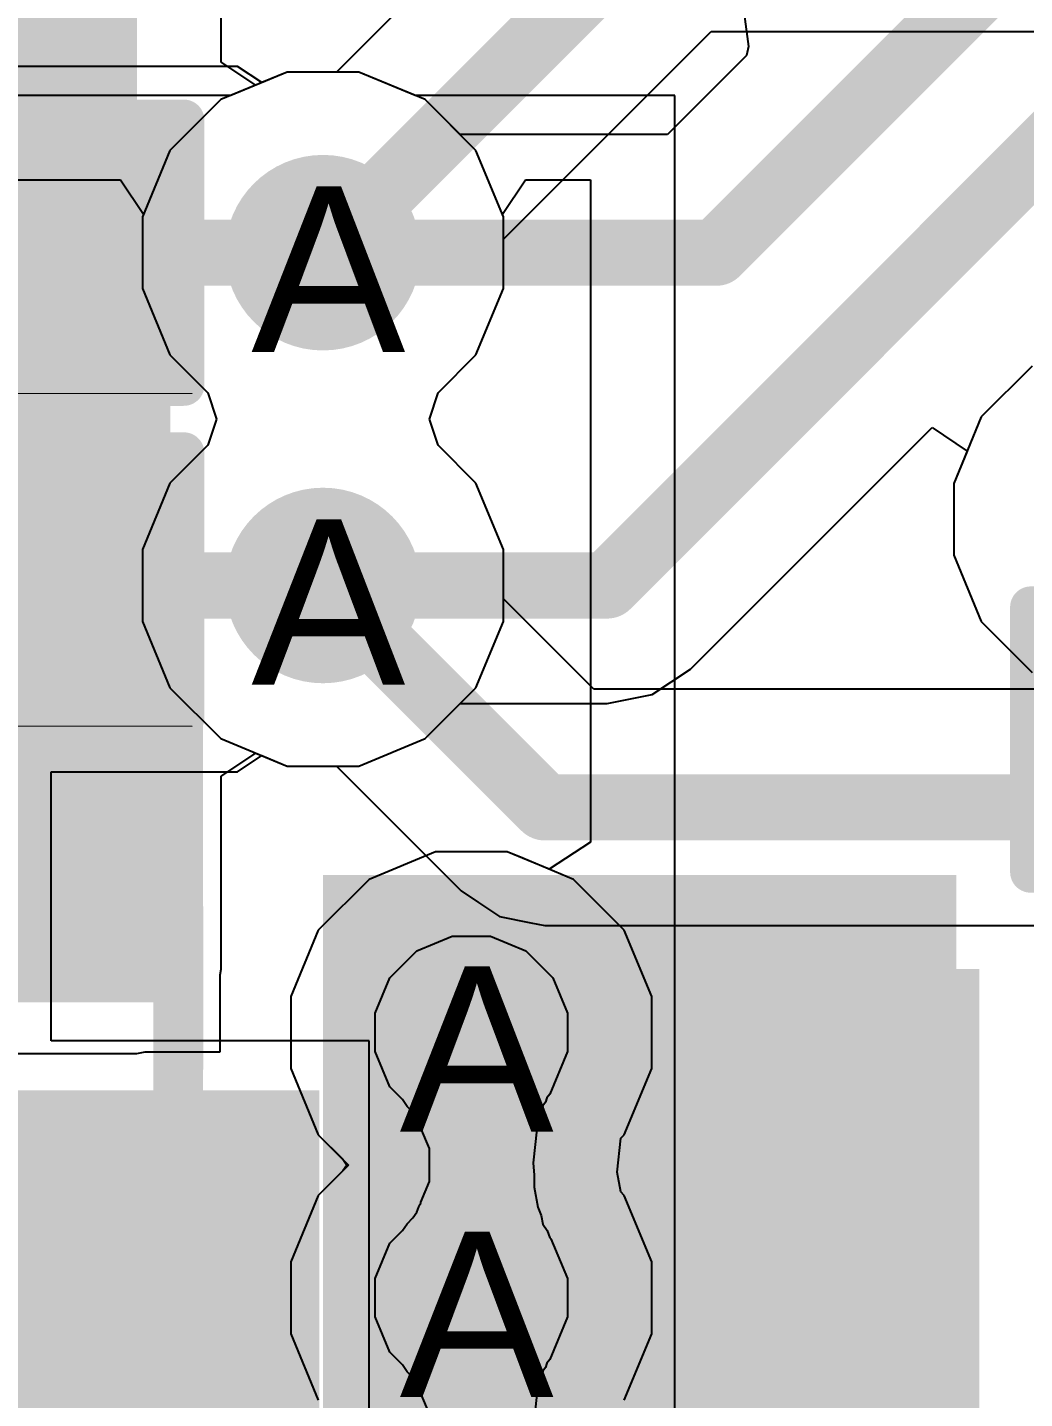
# Model space of a CAD drawing. Header units: inches. Extents: x 0 to 5271, y 0 to 5417.
# Drawn here: x 12.77 to 15.83, y 63.185 to 67.392 of the extents above; entities that cross this region are included whole.
import ezdxf

# ---------------------------------------------------------------- set-up
doc = ezdxf.new("R2010")
doc.units = ezdxf.units.IN
for name, color, linetype in [('Bottom Layer', 5, 'Continuous'), ('Bottom Overlay', 54, 'Continuous'), ('Bottom Paste', 16, 'Continuous'), ('Bottom Solder', 6, 'Continuous'), ('Drill Drawing', 1, 'Continuous'), ('L2_GND1', 16, 'Continuous'), ('L3_SIG1', 76, 'Continuous'), ('L4_PWR', 90, 'Continuous'), ('L5_GND2', 156, 'Continuous'), ('L6_SIG2', 130, 'Continuous'), ('L7_GND3', 216, 'Continuous'), ('Top Layer', 1, 'Continuous'), ('Top Overlay', 2, 'Continuous'), ('Top Paste', 8, 'Continuous'), ('Top Solder', 216, 'Continuous'), ('Via Holes', 16, 'Continuous')]:
    doc.layers.add(name, color=color, linetype=linetype)
doc.styles.add('Arial', font='', dxfattribs={"height": 0.2})
doc.styles.get('Arial').set_extended_font_data('Arial')

# ---------------------------------------------------------------- blocks, each defined once
blk = doc.blocks.new('CP2102N_A02_GQFN24R_141')
at = {"layer": 'Top Layer'}
for points in [[(1.525, 1.4), (2.375, 1.4), (2.375, 1.1), (1.525, 1.1)], [(1.525, 0.9), (2.375, 0.9), (2.375, 0.6), (1.525, 0.6)]]:
    blk.add_hatch(color=1, dxfattribs=at).paths.add_polyline_path(points)
at = {"layer": 'Top Paste'}
for points in [[(1.525, 1.4), (2.375, 1.4), (2.375, 1.1), (1.525, 1.1)], [(1.525, 0.9), (2.375, 0.9), (2.375, 0.6), (1.525, 0.6)]]:
    blk.add_hatch(color=8, dxfattribs=at).paths.add_polyline_path(points)
at = {"layer": 'Top Solder'}
for points in [[(1.4234, 1.5016), (2.4766, 1.5016), (2.4766, 0.9984), (1.4234, 0.9984)], [(1.4234, 1.0016), (2.4766, 1.0016), (2.4766, 0.4984), (1.4234, 0.4984)]]:
    blk.add_hatch(color=216, dxfattribs=at).paths.add_polyline_path(points)
at = {"layer": 'Top Overlay'}
for points in [[(1.651, 2.0574, 0.127, 0.127, 0), (2.0574, 2.0574, 0.127, 0.127, 0)], [(2.0574, 1.5748, 0.127, 0.127, 0), (2.0574, 2.0574, 0.127, 0.127, 0)]]:
    blk.add_lwpolyline(points, format="xyseb", dxfattribs=at)
for points in [[(1.6192, 2.0574, 0.0635, 0.0635, 1), (1.6827, 2.0574, 0.0635, 0.0635, 1)], [(2.0256, 2.0574, 0.0635, 0.0635, 1), (2.0891, 2.0574, 0.0635, 0.0635, 1)], [(2.0256, 2.0574, 0.0635, 0.0635, 1), (2.0891, 2.0574, 0.0635, 0.0635, 1)], [(2.0256, 1.5748, 0.0635, 0.0635, 1), (2.0891, 1.5748, 0.0635, 0.0635, 1)]]:
    blk.add_lwpolyline(points, format="xyseb", close=True, dxfattribs=at)
blk = doc.blocks.new('____0402_B_236')
at = {"layer": 'Bottom Layer'}
for points in [[(-0.2413, 0.3175), (-0.2413, -0.3175), (-0.6985, -0.3175), (-0.6985, 0.3175)], [(0.6985, 0.3175), (0.6985, -0.3175), (0.2413, -0.3175), (0.2413, 0.3175)]]:
    blk.add_hatch(color=5, dxfattribs=at).paths.add_polyline_path(points)
at = {"layer": 'Bottom Paste'}
for points in [[(-0.2413, 0.3175), (-0.2413, -0.3175), (-0.6985, -0.3175), (-0.6985, 0.3175)], [(0.6985, 0.3175), (0.6985, -0.3175), (0.2413, -0.3175), (0.2413, 0.3175)]]:
    blk.add_hatch(color=16, dxfattribs=at).paths.add_polyline_path(points)
at = {"layer": 'Bottom Solder'}
for points in [[(-0.1813, 0.3775), (-0.1813, -0.3775), (-0.7585, -0.3775), (-0.7585, 0.3775)], [(0.7585, 0.3775), (0.7585, -0.3775), (0.1813, -0.3775), (0.1813, 0.3775)]]:
    blk.add_hatch(color=6, dxfattribs=at).paths.add_polyline_path(points)
at = {"layer": 'Bottom Overlay'}
for points in [[(-0.7874, -0.4064, 0.127, 0.127, 0), (-0.7874, 0.4064, 0.127, 0.127, 0)], [(-0.7874, 0.4064, 0.127, 0.127, 0), (-0.2794, 0.4064, 0.127, 0.127, 0)], [(0.2794, 0.4064, 0.127, 0.127, 0), (0.7874, 0.4064, 0.127, 0.127, 0)], [(0.7874, -0.4064, 0.127, 0.127, 0), (0.7874, 0.4064, 0.127, 0.127, 0)], [(-0.7874, -0.4064, 0.127, 0.127, 0), (-0.2794, -0.4064, 0.127, 0.127, 0)], [(0.2794, -0.4064, 0.127, 0.127, 0), (0.7874, -0.4064, 0.127, 0.127, 0)]]:
    blk.add_lwpolyline(points, format="xyseb", dxfattribs=at)
for points in [[(-0.8192, 0.4064, 0.0635, 0.0635, 1), (-0.7557, 0.4064, 0.0635, 0.0635, 1)], [(-0.8192, 0.4064, 0.0635, 0.0635, 1), (-0.7557, 0.4064, 0.0635, 0.0635, 1)], [(-0.3112, 0.4064, 0.0635, 0.0635, 1), (-0.2477, 0.4064, 0.0635, 0.0635, 1)], [(0.2476, 0.4064, 0.0635, 0.0635, 1), (0.3111, 0.4064, 0.0635, 0.0635, 1)], [(0.7556, 0.4064, 0.0635, 0.0635, 1), (0.8191, 0.4064, 0.0635, 0.0635, 1)], [(0.7556, 0.4064, 0.0635, 0.0635, 1), (0.8191, 0.4064, 0.0635, 0.0635, 1)], [(-0.8192, -0.4064, 0.0635, 0.0635, 1), (-0.7557, -0.4064, 0.0635, 0.0635, 1)], [(-0.8192, -0.4064, 0.0635, 0.0635, 1), (-0.7557, -0.4064, 0.0635, 0.0635, 1)], [(-0.3112, -0.4064, 0.0635, 0.0635, 1), (-0.2477, -0.4064, 0.0635, 0.0635, 1)], [(0.2476, -0.4064, 0.0635, 0.0635, 1), (0.3111, -0.4064, 0.0635, 0.0635, 1)], [(0.7556, -0.4064, 0.0635, 0.0635, 1), (0.8191, -0.4064, 0.0635, 0.0635, 1)], [(0.7556, -0.4064, 0.0635, 0.0635, 1), (0.8191, -0.4064, 0.0635, 0.0635, 1)]]:
    blk.add_lwpolyline(points, format="xyseb", close=True, dxfattribs=at)
blk = doc.blocks.new('C___0805_B_237')
at = {"layer": 'Bottom Layer'}
blk.add_hatch(color=5, dxfattribs=at).paths.add_polyline_path([(-1.524, 0.762), (-0.508, 0.762), (-0.508, -0.762), (-1.524, -0.762)])
at = {"layer": 'Bottom Paste'}
blk.add_hatch(color=16, dxfattribs=at).paths.add_polyline_path([(-1.524, 0.762), (-0.508, 0.762), (-0.508, -0.762), (-1.524, -0.762)])
at = {"layer": 'Bottom Solder'}
blk.add_hatch(color=6, dxfattribs=at).paths.add_polyline_path([(-1.594, 0.832), (-0.438, 0.832), (-0.438, -0.832), (-1.594, -0.832)])
at = {"layer": 'Bottom Overlay'}
for points in [[(-1.6256, -0.8636, 0.127, 0.127, 0), (-1.6256, 0.8636, 0.127, 0.127, 0)], [(-1.6256, 0.8636, 0.127, 0.127, 0), (-0.6096, 0.8636, 0.127, 0.127, 0)]]:
    blk.add_lwpolyline(points, format="xyseb", dxfattribs=at)
for points in [[(-1.6573, 0.8636, 0.0635, 0.0635, 1), (-1.5938, 0.8636, 0.0635, 0.0635, 1)], [(-1.6573, 0.8636, 0.0635, 0.0635, 1), (-1.5938, 0.8636, 0.0635, 0.0635, 1)], [(-0.6413, 0.8636, 0.0635, 0.0635, 1), (-0.5778, 0.8636, 0.0635, 0.0635, 1)]]:
    blk.add_lwpolyline(points, format="xyseb", close=True, dxfattribs=at)
blk = doc.blocks.new('C____B_B_239')
at = {"layer": 'Bottom Layer'}
blk.add_hatch(color=5, dxfattribs=at).paths.add_polyline_path([(-0.85, 1.5), (-0.85, -1.5), (-2.55, -1.5), (-2.55, 1.5)])
at = {"layer": 'Bottom Paste'}
blk.add_hatch(color=16, dxfattribs=at).paths.add_polyline_path([(-0.85, 1.5), (-0.85, -1.5), (-2.55, -1.5), (-2.55, 1.5)])
at = {"layer": 'Bottom Solder'}
blk.add_hatch(color=6, dxfattribs=at).paths.add_polyline_path([(-0.7484, 1.6016), (-0.7484, -1.6016), (-2.6516, -1.6016), (-2.6516, 1.6016)])
at = {"layer": 'Bottom Overlay'}
blk.add_lwpolyline([(2.0283, 1.6256, 0.1524, 0.1524, 0), (-1.9341, 1.6256, 0.1524, 0.1524, 0)], format="xyseb", dxfattribs=at)
blk.add_lwpolyline([(-1.9722, 1.6256, 0.0762, 0.0762, 1), (-1.896, 1.6256, 0.0762, 0.0762, 1)], format="xyseb", close=True, dxfattribs=at)
blk = doc.blocks.new('R___0402_390')
at = {"layer": 'Top Layer'}
for points in [[(-0.6985, -0.3175), (-0.6985, 0.3175), (-0.2413, 0.3175), (-0.2413, -0.3175)], [(0.2413, -0.3175), (0.2413, 0.3175), (0.6985, 0.3175), (0.6985, -0.3175)]]:
    blk.add_hatch(color=1, dxfattribs=at).paths.add_polyline_path(points)
at = {"layer": 'Top Paste'}
for points in [[(-0.6985, -0.3175), (-0.6985, 0.3175), (-0.2413, 0.3175), (-0.2413, -0.3175)], [(0.2413, -0.3175), (0.2413, 0.3175), (0.6985, 0.3175), (0.6985, -0.3175)]]:
    blk.add_hatch(color=8, dxfattribs=at).paths.add_polyline_path(points)
at = {"layer": 'Top Solder'}
for points in [[(-0.7535, -0.3725), (-0.7535, 0.3725), (-0.1863, 0.3725), (-0.1863, -0.3725)], [(0.1863, -0.3725), (0.1863, 0.3725), (0.7535, 0.3725), (0.7535, -0.3725)]]:
    blk.add_hatch(color=216, dxfattribs=at).paths.add_polyline_path(points)
at = {"layer": 'Top Overlay'}
for points in [[(-0.7874, 0.4064, 0.127, 0.127, 0), (0.7874, 0.4064, 0.127, 0.127, 0)], [(-0.7874, -0.4064, 0.127, 0.127, 0), (-0.7874, 0.4064, 0.127, 0.127, 0)], [(0.7874, -0.4064, 0.127, 0.127, 0), (0.7874, 0.4064, 0.127, 0.127, 0)], [(-0.7874, -0.4064, 0.127, 0.127, 0), (0.7874, -0.4064, 0.127, 0.127, 0)], [(-0.8128, -0.4318, 0.00323, 0.00323, 0), (0.8128, -0.4318, 0.00323, 0.00323, 0)]]:
    blk.add_lwpolyline(points, format="xyseb", dxfattribs=at)
for points in [[(-0.8191, 0.4064, 0.0635, 0.0635, 1), (-0.7556, 0.4064, 0.0635, 0.0635, 1)], [(-0.8191, 0.4064, 0.0635, 0.0635, 1), (-0.7556, 0.4064, 0.0635, 0.0635, 1)], [(0.7557, 0.4064, 0.0635, 0.0635, 1), (0.8192, 0.4064, 0.0635, 0.0635, 1)], [(0.7557, 0.4064, 0.0635, 0.0635, 1), (0.8192, 0.4064, 0.0635, 0.0635, 1)], [(-0.8191, -0.4064, 0.0635, 0.0635, 1), (-0.7556, -0.4064, 0.0635, 0.0635, 1)], [(-0.8191, -0.4064, 0.0635, 0.0635, 1), (-0.7556, -0.4064, 0.0635, 0.0635, 1)], [(0.7557, -0.4064, 0.0635, 0.0635, 1), (0.8192, -0.4064, 0.0635, 0.0635, 1)], [(0.7557, -0.4064, 0.0635, 0.0635, 1), (0.8192, -0.4064, 0.0635, 0.0635, 1)], [(-0.8136, -0.4318, 0.00161, 0.00161, 1), (-0.812, -0.4318, 0.00161, 0.00161, 1)], [(0.812, -0.4318, 0.00161, 0.00161, 1), (0.8136, -0.4318, 0.00161, 0.00161, 1)]]:
    blk.add_lwpolyline(points, format="xyseb", close=True, dxfattribs=at)
blk = doc.blocks.new('R___0402_391')
at = {"layer": 'Top Layer'}
for points in [[(-0.6985, -0.3174), (-0.6985, 0.3176), (-0.2413, 0.3176), (-0.2413, -0.3174)], [(0.2413, -0.3174), (0.2413, 0.3176), (0.6985, 0.3176), (0.6985, -0.3174)]]:
    blk.add_hatch(color=1, dxfattribs=at).paths.add_polyline_path(points)
at = {"layer": 'Top Paste'}
for points in [[(-0.6985, -0.3174), (-0.6985, 0.3176), (-0.2413, 0.3176), (-0.2413, -0.3174)], [(0.2413, -0.3174), (0.2413, 0.3176), (0.6985, 0.3176), (0.6985, -0.3174)]]:
    blk.add_hatch(color=8, dxfattribs=at).paths.add_polyline_path(points)
at = {"layer": 'Top Solder'}
for points in [[(-0.7535, -0.3725), (-0.7535, 0.3726), (-0.1863, 0.3726), (-0.1863, -0.3725)], [(0.1863, -0.3725), (0.1863, 0.3726), (0.7535, 0.3726), (0.7535, -0.3725)]]:
    blk.add_hatch(color=216, dxfattribs=at).paths.add_polyline_path(points)
at = {"layer": 'Top Overlay'}
for points in [[(-0.7874, 0.4065, 0.127, 0.127, 0), (0.7874, 0.4065, 0.127, 0.127, 0)], [(-0.7874, -0.4063, 0.127, 0.127, 0), (-0.7874, 0.4065, 0.127, 0.127, 0)], [(0.7874, -0.4063, 0.127, 0.127, 0), (0.7874, 0.4065, 0.127, 0.127, 0)], [(-0.7874, -0.4063, 0.127, 0.127, 0), (0.7874, -0.4063, 0.127, 0.127, 0)], [(-0.8128, -0.4317, 0.00323, 0.00323, 0), (0.8128, -0.4317, 0.00323, 0.00323, 0)]]:
    blk.add_lwpolyline(points, format="xyseb", dxfattribs=at)
for points in [[(-0.8191, 0.4065, 0.0635, 0.0635, 1), (-0.7556, 0.4065, 0.0635, 0.0635, 1)], [(-0.8191, 0.4065, 0.0635, 0.0635, 1), (-0.7556, 0.4065, 0.0635, 0.0635, 1)], [(0.7557, 0.4065, 0.0635, 0.0635, 1), (0.8192, 0.4065, 0.0635, 0.0635, 1)], [(0.7557, 0.4065, 0.0635, 0.0635, 1), (0.8192, 0.4065, 0.0635, 0.0635, 1)], [(-0.8191, -0.4063, 0.0635, 0.0635, 1), (-0.7556, -0.4063, 0.0635, 0.0635, 1)], [(-0.8191, -0.4063, 0.0635, 0.0635, 1), (-0.7556, -0.4063, 0.0635, 0.0635, 1)], [(0.7557, -0.4063, 0.0635, 0.0635, 1), (0.8192, -0.4063, 0.0635, 0.0635, 1)], [(0.7557, -0.4063, 0.0635, 0.0635, 1), (0.8192, -0.4063, 0.0635, 0.0635, 1)], [(-0.8136, -0.4317, 0.00161, 0.00161, 1), (-0.812, -0.4317, 0.00161, 0.00161, 1)], [(0.812, -0.4317, 0.00161, 0.00161, 1), (0.8136, -0.4317, 0.00161, 0.00161, 1)]]:
    blk.add_lwpolyline(points, format="xyseb", close=True, dxfattribs=at)

msp = doc.modelspace()

# ---------------------------------------------------------------- hatches: boundary and pattern name
at = {"layer": 'Bottom Layer'}
for points in [[(10.1078, 67.8528), (10.1078, 64.5024), (13.1064, 64.5024), (13.1064, 67.8528)], [(13.6779, 60.706), (15.621, 60.706), (15.621, 64.7906), (13.6779, 64.7906)], [(8.5987, 61.1024), (13.1078, 61.1024), (13.1078, 63.6476), (8.5987, 63.6476)]]:
    msp.add_hatch(color=5, dxfattribs=at).paths.add_polyline_path(points)
h = msp.add_hatch(color=5, dxfattribs=at)
edge = h.paths.add_edge_path()
edge.add_arc((13.6773, 66.7004), 0.3, 0, 360)
h = msp.add_hatch(color=5, dxfattribs=at)
edge = h.paths.add_edge_path()
edge.add_arc((13.6773, 65.6793), 0.3, 0, 360)
h = msp.add_hatch(color=5, dxfattribs=at)
edge = h.paths.add_edge_path()
edge.add_arc((14.1325, 64.308), 0.3, 0, 360)
h = msp.add_hatch(color=5, dxfattribs=at)
edge = h.paths.add_edge_path()
edge.add_arc((14.1325, 63.4939), 0.3, 0, 360)
at = {"layer": 'L2_GND1'}
h = msp.add_hatch(color=16, dxfattribs=at)
edge = h.paths.add_edge_path()
edge.add_arc((13.6773, 66.7004), 0.3, 0, 360)
h = msp.add_hatch(color=16, dxfattribs=at)
edge = h.paths.add_edge_path()
edge.add_arc((13.6773, 65.6793), 0.3, 0, 360)
h = msp.add_hatch(color=16, dxfattribs=at)
edge = h.paths.add_edge_path()
edge.add_arc((14.1325, 64.308), 0.3, 0, 360)
h = msp.add_hatch(color=16, dxfattribs=at)
edge = h.paths.add_edge_path()
edge.add_arc((14.1325, 63.4939), 0.3, 0, 360)
at = {"layer": 'L3_SIG1'}
h = msp.add_hatch(color=76, dxfattribs=at)
edge = h.paths.add_edge_path()
edge.add_arc((13.6773, 66.7004), 0.3, 0, 360)
h = msp.add_hatch(color=76, dxfattribs=at)
edge = h.paths.add_edge_path()
edge.add_arc((13.6773, 65.6793), 0.3, 0, 360)
h = msp.add_hatch(color=76, dxfattribs=at)
edge = h.paths.add_edge_path()
edge.add_arc((14.1325, 64.308), 0.3, 0, 360)
h = msp.add_hatch(color=76, dxfattribs=at)
edge = h.paths.add_edge_path()
edge.add_arc((14.1325, 63.4939), 0.3, 0, 360)
at = {"layer": 'L4_PWR'}
h = msp.add_hatch(color=90, dxfattribs=at)
edge = h.paths.add_edge_path()
edge.add_arc((13.6773, 66.7004), 0.3, 0, 360)
h = msp.add_hatch(color=90, dxfattribs=at)
edge = h.paths.add_edge_path()
edge.add_arc((13.6773, 65.6793), 0.3, 0, 360)
h = msp.add_hatch(color=90, dxfattribs=at)
edge = h.paths.add_edge_path()
edge.add_arc((14.1325, 64.308), 0.3, 0, 360)
h = msp.add_hatch(color=90, dxfattribs=at)
edge = h.paths.add_edge_path()
edge.add_arc((14.1325, 63.4939), 0.3, 0, 360)
at = {"layer": 'L5_GND2'}
h = msp.add_hatch(color=156, dxfattribs=at)
edge = h.paths.add_edge_path()
edge.add_arc((13.6773, 66.7004), 0.3, 0, 360)
h = msp.add_hatch(color=156, dxfattribs=at)
edge = h.paths.add_edge_path()
edge.add_arc((13.6773, 65.6793), 0.3, 0, 360)
h = msp.add_hatch(color=156, dxfattribs=at)
edge = h.paths.add_edge_path()
edge.add_arc((14.1325, 64.308), 0.3, 0, 360)
h = msp.add_hatch(color=156, dxfattribs=at)
edge = h.paths.add_edge_path()
edge.add_arc((14.1325, 63.4939), 0.3, 0, 360)
at = {"layer": 'L6_SIG2'}
h = msp.add_hatch(color=130, dxfattribs=at)
edge = h.paths.add_edge_path()
edge.add_arc((13.6773, 66.7004), 0.3, 0, 360)
h = msp.add_hatch(color=130, dxfattribs=at)
edge = h.paths.add_edge_path()
edge.add_arc((13.6773, 65.6793), 0.3, 0, 360)
h = msp.add_hatch(color=130, dxfattribs=at)
edge = h.paths.add_edge_path()
edge.add_arc((14.1325, 64.308), 0.3, 0, 360)
h = msp.add_hatch(color=130, dxfattribs=at)
edge = h.paths.add_edge_path()
edge.add_arc((14.1325, 63.4939), 0.3, 0, 360)
at = {"layer": 'L7_GND3'}
h = msp.add_hatch(color=216, dxfattribs=at)
edge = h.paths.add_edge_path()
edge.add_arc((13.6773, 66.7004), 0.3, 0, 360)
h = msp.add_hatch(color=216, dxfattribs=at)
edge = h.paths.add_edge_path()
edge.add_arc((13.6773, 65.6793), 0.3, 0, 360)
h = msp.add_hatch(color=216, dxfattribs=at)
edge = h.paths.add_edge_path()
edge.add_arc((14.1325, 64.308), 0.3, 0, 360)
h = msp.add_hatch(color=216, dxfattribs=at)
edge = h.paths.add_edge_path()
edge.add_arc((14.1325, 63.4939), 0.3, 0, 360)
at = {"layer": 'Top Layer'}
h = msp.add_hatch(color=1, dxfattribs=at)
edge = h.paths.add_edge_path()
edge.add_arc((13.6773, 66.7004), 0.3, 0, 360)
h = msp.add_hatch(color=1, dxfattribs=at)
edge = h.paths.add_edge_path()
edge.add_arc((13.6773, 65.6793), 0.3, 0, 360)
h = msp.add_hatch(color=1, dxfattribs=at)
edge = h.paths.add_edge_path()
edge.add_arc((14.1325, 64.308), 0.3, 0, 360)
h = msp.add_hatch(color=1, dxfattribs=at)
edge = h.paths.add_edge_path()
edge.add_arc((14.1325, 63.4939), 0.3, 0, 360)
at = {"layer": 'Via Holes'}
h = msp.add_hatch(color=7, dxfattribs=at)
edge = h.paths.add_edge_path()
edge.add_arc((13.6773, 66.7004), 0.15, 0, 360)
h = msp.add_hatch(color=7, dxfattribs=at)
edge = h.paths.add_edge_path()
edge.add_arc((13.6773, 65.6793), 0.15, 0, 360)
h = msp.add_hatch(color=7, dxfattribs=at)
edge = h.paths.add_edge_path()
edge.add_arc((14.1325, 64.308), 0.15, 0, 360)
h = msp.add_hatch(color=7, dxfattribs=at)
edge = h.paths.add_edge_path()
edge.add_arc((14.1325, 63.4939), 0.15, 0, 360)

# ---------------------------------------------------------------- linework, layer by layer
at = {"layer": 'Bottom Layer'}
for p, q in [((13.3654, 67.2851), (13.3654, 67.8528)), ((13.471, 67.2146), (13.3654, 67.2851)), ((13.5671, 67.2544), (13.471, 67.2146)), ((13.7875, 67.2544), (13.5671, 67.2544)), ((13.9911, 67.1701), (13.7875, 67.2544)), ((14.1469, 67.0142), (13.9911, 67.1701)), ((14.2313, 66.8106), (14.1469, 67.0142)), ((14.2313, 66.5902), (14.2313, 66.8106)), ((14.1469, 66.3866), (14.2313, 66.5902)), ((14.0305, 66.2701), (14.1469, 66.3866)), ((14.0044, 66.1899), (14.0305, 66.2701)), ((14.0305, 66.1096), (14.0044, 66.1899)), ((14.1469, 65.9931), (14.0305, 66.1096)), ((14.2313, 65.7895), (14.1469, 65.9931)), ((14.2313, 65.5691), (14.2313, 65.7895)), ((14.1469, 65.3655), (14.2313, 65.5691)), ((13.9911, 65.2097), (14.1469, 65.3655)), ((13.7875, 65.1253), (13.9911, 65.2097)), ((13.3654, 65.0946), (13.471, 65.1651)), ((13.471, 65.1651), (13.5671, 65.1253)), ((13.5671, 65.1253), (13.7875, 65.1253)), ((13.3654, 64.5024), (13.3654, 65.0946)), ((13.3618, 64.4844), (13.3654, 64.5024)), ((13.3618, 64.2484), (13.3618, 64.4844)), ((10.1078, 64.2434), (13.1064, 64.2434)), ((13.1064, 64.2434), (13.1313, 64.2484)), ((13.1313, 64.2484), (13.3618, 64.2484))]:
    msp.add_line(p, q, dxfattribs=at)
at = {"layer": 'L2_GND1'}
for p, q in [((13.5671, 67.2544), (13.3635, 67.1701)), ((13.7875, 67.2544), (13.5671, 67.2544)), ((13.9911, 67.1701), (13.7875, 67.2544)), ((13.3635, 67.1701), (13.2076, 67.0142)), ((14.1469, 67.0142), (13.9911, 67.1701)), ((13.2076, 67.0142), (13.1233, 66.8106)), ((14.2313, 66.8106), (14.1469, 67.0142)), ((13.1233, 66.8106), (13.1233, 66.5902)), ((14.2313, 66.5902), (14.2313, 66.8106)), ((13.1233, 66.5902), (13.2076, 66.3866)), ((14.1469, 66.3866), (14.2313, 66.5902)), ((13.2076, 66.3866), (13.3241, 66.2701)), ((14.0305, 66.2701), (14.1469, 66.3866)), ((13.3241, 66.2701), (13.3502, 66.1899)), ((14.0044, 66.1899), (14.0305, 66.2701)), ((13.3502, 66.1899), (13.3241, 66.1096)), ((14.0305, 66.1096), (14.0044, 66.1899)), ((13.3241, 66.1096), (13.2076, 65.9931)), ((14.1469, 65.9931), (14.0305, 66.1096)), ((13.2076, 65.9931), (13.1233, 65.7895)), ((14.2313, 65.7895), (14.1469, 65.9931)), ((13.1233, 65.7895), (13.1233, 65.5691)), ((14.2313, 65.5691), (14.2313, 65.7895)), ((13.1233, 65.5691), (13.2076, 65.3655)), ((14.1469, 65.3655), (14.2313, 65.5691)), ((13.2076, 65.3655), (13.3635, 65.2097)), ((13.9911, 65.2097), (14.1469, 65.3655)), ((13.3635, 65.2097), (13.5671, 65.1253)), ((13.7875, 65.1253), (13.9911, 65.2097)), ((13.5671, 65.1253), (13.7875, 65.1253))]:
    msp.add_line(p, q, dxfattribs=at)
at = {"layer": 'L3_SIG1'}
for p, q in [((14.9694, 67.4321), (14.9834, 67.3329)), ((14.9834, 67.3329), (14.9768, 67.3056)), ((14.9768, 67.3056), (14.7342, 67.063)), ((13.5671, 67.2544), (13.3635, 67.1701)), ((13.7875, 67.2544), (13.5671, 67.2544)), ((13.9911, 67.1701), (13.7875, 67.2544)), ((13.3635, 67.1701), (13.2076, 67.0142)), ((14.0982, 67.063), (13.9911, 67.1701)), ((14.7342, 67.063), (14.0982, 67.063)), ((13.2076, 67.0142), (13.1233, 66.8106)), ((13.1233, 66.8106), (13.1233, 66.5902)), ((13.1233, 66.5902), (13.2076, 66.3866)), ((13.2076, 66.3866), (13.3241, 66.2701)), ((13.3241, 66.2701), (13.3502, 66.1899)), ((13.3502, 66.1899), (13.3241, 66.1096)), ((14.8055, 65.423), (15.5464, 66.1638)), ((15.5464, 66.1638), (15.654, 66.0919)), ((13.3241, 66.1096), (13.2076, 65.9931)), ((15.654, 66.0919), (15.6129, 65.9927)), ((13.2076, 65.9931), (13.1233, 65.7895)), ((15.6129, 65.9927), (15.6129, 65.7723)), ((13.1233, 65.7895), (13.1233, 65.5691)), ((15.6129, 65.7723), (15.6973, 65.5687)), ((13.1233, 65.5691), (13.2076, 65.3655)), ((15.6973, 65.5687), (15.8531, 65.4128)), ((14.6879, 65.3444), (14.8055, 65.423)), ((13.2076, 65.3655), (13.3635, 65.2097)), ((14.5491, 65.3168), (14.6879, 65.3444)), ((13.9911, 65.2097), (14.0982, 65.3168)), ((14.0982, 65.3168), (14.5491, 65.3168)), ((14.5491, 65.3168), (14.5491, 65.3168)), ((13.3635, 65.2097), (13.5671, 65.1253)), ((13.7875, 65.1253), (13.9911, 65.2097)), ((13.5671, 65.1253), (13.7875, 65.1253)), ((14.0223, 64.862), (13.8186, 64.7776)), ((14.2427, 64.862), (14.0223, 64.862)), ((14.2902, 64.8423), (14.2427, 64.862)), ((14.4463, 64.7776), (14.2902, 64.8423)), ((13.8186, 64.7776), (13.6628, 64.6218)), ((14.6021, 64.6218), (14.4463, 64.7776)), ((13.6628, 64.6218), (13.5785, 64.4182)), ((14.6865, 64.4182), (14.6021, 64.6218)), ((13.9653, 64.5581), (14.0738, 64.603)), ((14.0738, 64.603), (14.1911, 64.603)), ((14.1911, 64.603), (14.2996, 64.5581)), ((13.8823, 64.4751), (13.9653, 64.5581)), ((14.2996, 64.5581), (14.3826, 64.4751)), ((13.8374, 64.3667), (13.8823, 64.4751)), ((14.3826, 64.4751), (14.4275, 64.3667)), ((13.5785, 64.4182), (13.5785, 64.1978)), ((14.6865, 64.1978), (14.6865, 64.4182)), ((13.8374, 64.2493), (13.8374, 64.3667)), ((14.4275, 64.3667), (14.4275, 64.2493)), ((13.8823, 64.1409), (13.8374, 64.2493)), ((14.4275, 64.2493), (14.3734, 64.1188)), ((13.5785, 64.1978), (13.6628, 63.9942)), ((14.6021, 63.9942), (14.6865, 64.1978)), ((13.9211, 64.1021), (13.8823, 64.1409)), ((14.3734, 64.1188), (14.364, 64.1075)), ((13.9353, 64.0809), (13.9211, 64.1021)), ((13.9533, 64.0628), (13.9353, 64.0809)), ((14.3519, 64.0824), (14.3447, 64.0462)), ((14.3598, 64.0941), (14.3519, 64.0824)), ((14.364, 64.1075), (14.3598, 64.0941)), ((13.9654, 64.0448), (13.9533, 64.0628)), ((13.9751, 64.0212), (13.9654, 64.0448)), ((13.9654, 64.0448), (13.9654, 64.0448)), ((13.9654, 64.0448), (13.9654, 64.0448)), ((14.3447, 64.0462), (14.3337, 64.0111)), ((13.6628, 63.9942), (13.738, 63.919)), ((13.9773, 64.0181), (13.9751, 64.0212)), ((13.978, 64.0143), (13.9773, 64.0181)), ((14.0041, 63.9514), (13.978, 64.0143)), ((14.3337, 64.0111), (14.3225, 63.9075)), ((14.5912, 63.9833), (14.6021, 63.9942)), ((14.0041, 63.8504), (14.0041, 63.9514)), ((14.58, 63.8797), (14.5912, 63.9833)), ((13.738, 63.919), (13.7501, 63.9009)), ((14.3225, 63.9075), (14.3258, 63.8703)), ((13.738, 63.8829), (13.6628, 63.8077)), ((13.7501, 63.9009), (13.738, 63.8829)), ((14.3258, 63.8703), (14.3253, 63.833)), ((14.5912, 63.8186), (14.58, 63.8797)), ((13.978, 63.7875), (14.0041, 63.8504)), ((14.3253, 63.833), (14.3365, 63.7719)), ((13.6628, 63.8077), (13.5785, 63.6041)), ((13.972, 63.773), (13.9751, 63.7806)), ((13.9751, 63.7806), (13.9773, 63.7838)), ((13.9773, 63.7838), (13.978, 63.7875)), ((14.6021, 63.8077), (14.5912, 63.8186)), ((14.6865, 63.6041), (14.6021, 63.8077)), ((13.9353, 63.721), (13.9533, 63.739)), ((13.9533, 63.739), (13.9654, 63.757)), ((13.9654, 63.757), (13.972, 63.773)), ((13.9654, 63.757), (13.9654, 63.757)), ((13.9654, 63.757), (13.9654, 63.757)), ((14.3365, 63.7719), (14.3466, 63.7464)), ((14.3466, 63.7464), (14.3519, 63.7195)), ((13.8823, 63.661), (13.9211, 63.6998)), ((13.9211, 63.6998), (13.9353, 63.721)), ((14.3519, 63.7195), (14.365, 63.6999)), ((14.365, 63.6999), (14.3737, 63.678)), ((13.8374, 63.5525), (13.8823, 63.661)), ((14.3737, 63.678), (14.3769, 63.6747)), ((14.3769, 63.6747), (14.4275, 63.5525)), ((13.5785, 63.6041), (13.5785, 63.3837)), ((14.6865, 63.3837), (14.6865, 63.6041)), ((13.8374, 63.4352), (13.8374, 63.5525)), ((14.4275, 63.5525), (14.4275, 63.4352)), ((13.8823, 63.3267), (13.8374, 63.4352)), ((14.4275, 63.4352), (14.3734, 63.3046)), ((13.5785, 63.3837), (13.6628, 63.18)), ((14.6021, 63.18), (14.6865, 63.3837)), ((13.9211, 63.288), (13.8823, 63.3267)), ((13.9353, 63.2668), (13.9211, 63.288)), ((14.3598, 63.28), (14.352, 63.2683)), ((14.364, 63.2934), (14.3598, 63.28)), ((14.3734, 63.3046), (14.364, 63.2934)), ((13.9533, 63.2487), (13.9353, 63.2668)), ((13.9654, 63.2307), (13.9533, 63.2487)), ((13.9751, 63.2071), (13.9654, 63.2307)), ((13.9654, 63.2307), (13.9654, 63.2307)), ((13.9654, 63.2307), (13.9654, 63.2307)), ((14.3448, 63.2321), (14.3337, 63.197)), ((14.352, 63.2683), (14.3448, 63.2321)), ((13.9772, 63.204), (13.9751, 63.2071)), ((13.978, 63.2002), (13.9772, 63.204)), ((14.004, 63.1373), (13.978, 63.2002)), ((14.3337, 63.197), (14.3225, 63.0933))]:
    msp.add_line(p, q, dxfattribs=at)
for points in [[(14.8844, 66.7004, 0.2032, 0.2032, 0), (17.5514, 69.3674, 0.2032, 0.2032, 0)], [(14.5491, 65.6793, 0.2032, 0.2032, 0), (17.653, 68.7832, 0.2032, 0.2032, 0)], [(13.6773, 66.7004, 0.2032, 0.2032, 0), (14.8844, 66.7004, 0.2032, 0.2032, 0)], [(13.6773, 65.6793, 0.2032, 0.2032, 0), (14.5491, 65.6793, 0.2032, 0.2032, 0)]]:
    msp.add_lwpolyline(points, format="xyseb", dxfattribs=at)
for points in [[(13.6265, 66.7004, 0.1016, 0.1016, 1), (13.7281, 66.7004, 0.1016, 0.1016, 1)], [(14.8336, 66.7004, 0.1016, 0.1016, 1), (14.9352, 66.7004, 0.1016, 0.1016, 1)], [(14.8336, 66.7004, 0.1016, 0.1016, 1), (14.9352, 66.7004, 0.1016, 0.1016, 1)], [(13.6265, 65.6793, 0.1016, 0.1016, 1), (13.7281, 65.6793, 0.1016, 0.1016, 1)], [(14.4983, 65.6793, 0.1016, 0.1016, 1), (14.5999, 65.6793, 0.1016, 0.1016, 1)], [(14.4983, 65.6793, 0.1016, 0.1016, 1), (14.5999, 65.6793, 0.1016, 0.1016, 1)]]:
    msp.add_lwpolyline(points, format="xyseb", close=True, dxfattribs=at)
at = {"layer": 'L4_PWR'}
for p, q in [((13.5671, 67.2544), (13.3947, 67.183)), ((13.7875, 67.2544), (13.5671, 67.2544)), ((13.9599, 67.183), (13.7875, 67.2544)), ((13.3947, 67.183), (9.2739, 67.183)), ((14.7574, 67.183), (13.9599, 67.183)), ((14.7574, 66.924), (14.7574, 67.183)), ((9.2484, 66.924), (13.056, 66.924)), ((13.056, 66.924), (13.1265, 66.8184)), ((14.228, 66.8184), (14.2986, 66.924)), ((14.2986, 66.924), (14.4984, 66.924)), ((14.4984, 66.924), (14.4984, 64.8914)), ((14.7574, 64.8914), (14.7574, 66.924)), ((13.1265, 66.8184), (13.1233, 66.8106)), ((13.1233, 66.8106), (13.1233, 66.5902)), ((14.2313, 66.8106), (14.228, 66.8184)), ((14.2313, 66.5902), (14.2313, 66.8106)), ((13.1233, 66.5902), (13.2076, 66.3866)), ((14.1469, 66.3866), (14.2313, 66.5902)), ((13.2076, 66.3866), (13.3241, 66.2701)), ((14.0305, 66.2701), (14.1469, 66.3866)), ((15.8531, 66.3521), (15.6973, 66.1963)), ((13.3241, 66.2701), (13.3502, 66.1899)), ((14.0044, 66.1899), (14.0305, 66.2701)), ((13.3502, 66.1899), (13.3241, 66.1096)), ((14.0305, 66.1096), (14.0044, 66.1899)), ((15.6973, 66.1963), (15.6129, 65.9927)), ((13.3241, 66.1096), (13.2076, 65.9931)), ((14.1469, 65.9931), (14.0305, 66.1096)), ((13.2076, 65.9931), (13.1233, 65.7895)), ((14.2313, 65.7895), (14.1469, 65.9931)), ((15.6129, 65.9927), (15.6129, 65.7723)), ((13.1233, 65.7895), (13.1233, 65.5691)), ((14.2313, 65.5691), (14.2313, 65.7895)), ((15.6129, 65.7723), (15.6973, 65.5687)), ((13.1233, 65.5691), (13.2076, 65.3655)), ((14.1469, 65.3655), (14.2313, 65.5691)), ((15.6973, 65.5687), (15.8531, 65.4128)), ((13.2076, 65.3655), (13.3635, 65.2097)), ((13.9911, 65.2097), (14.1469, 65.3655)), ((13.3635, 65.2097), (13.5671, 65.1253)), ((13.7875, 65.1253), (13.9911, 65.2097)), ((13.5671, 65.1253), (13.7875, 65.1253)), ((14.4984, 64.8914), (14.3714, 64.8086)), ((14.7574, 50.6649), (14.7574, 64.8914)), ((14.0223, 64.862), (13.8186, 64.7776)), ((14.2427, 64.862), (14.0223, 64.862)), ((14.3714, 64.8086), (14.2427, 64.862)), ((13.8186, 64.7776), (13.6628, 64.6218)), ((13.6628, 64.6218), (13.5785, 64.4182)), ((13.5785, 64.4182), (13.5785, 64.1978)), ((13.5785, 64.1978), (13.6628, 63.9942)), ((13.6628, 63.9942), (13.756, 63.9009)), ((13.756, 63.9009), (13.6628, 63.8077)), ((13.6628, 63.8077), (13.5785, 63.6041)), ((13.5785, 63.6041), (13.5785, 63.3837)), ((13.5785, 63.3837), (13.6628, 63.18))]:
    msp.add_line(p, q, dxfattribs=at)
at = {"layer": 'L5_GND2'}
for p, q in [((13.5671, 67.2544), (13.3635, 67.1701)), ((13.7875, 67.2544), (13.5671, 67.2544)), ((13.9911, 67.1701), (13.7875, 67.2544)), ((13.3635, 67.1701), (13.2076, 67.0142)), ((14.1469, 67.0142), (13.9911, 67.1701)), ((13.2076, 67.0142), (13.1233, 66.8106)), ((14.2313, 66.8106), (14.1469, 67.0142)), ((13.1233, 66.8106), (13.1233, 66.5902)), ((14.2313, 66.5902), (14.2313, 66.8106)), ((13.1233, 66.5902), (13.2076, 66.3866)), ((14.1469, 66.3866), (14.2313, 66.5902)), ((13.2076, 66.3866), (13.3241, 66.2701)), ((14.0305, 66.2701), (14.1469, 66.3866)), ((13.3241, 66.2701), (13.3502, 66.1899)), ((14.0044, 66.1899), (14.0305, 66.2701)), ((13.3502, 66.1899), (13.3241, 66.1096)), ((14.0305, 66.1096), (14.0044, 66.1899)), ((13.3241, 66.1096), (13.2076, 65.9931)), ((14.1469, 65.9931), (14.0305, 66.1096)), ((13.2076, 65.9931), (13.1233, 65.7895)), ((14.2313, 65.7895), (14.1469, 65.9931)), ((13.1233, 65.7895), (13.1233, 65.5691)), ((14.2313, 65.5691), (14.2313, 65.7895)), ((13.1233, 65.5691), (13.2076, 65.3655)), ((14.1469, 65.3655), (14.2313, 65.5691)), ((13.2076, 65.3655), (13.3635, 65.2097)), ((13.9911, 65.2097), (14.1469, 65.3655)), ((13.3635, 65.2097), (13.5671, 65.1253)), ((13.7875, 65.1253), (13.9911, 65.2097)), ((13.5671, 65.1253), (13.7875, 65.1253))]:
    msp.add_line(p, q, dxfattribs=at)
at = {"layer": 'L6_SIG2'}
for p, q in [((14.4623, 67.9982), (13.7185, 67.2544)), ((14.2313, 66.7417), (14.8689, 67.3792)), ((14.8689, 67.3792), (16.6494, 67.3792)), ((13.5671, 67.2544), (13.3635, 67.1701)), ((13.7185, 67.2544), (13.5671, 67.2544)), ((13.3635, 67.1701), (13.2076, 67.0142)), ((13.2076, 67.0142), (13.1233, 66.8106)), ((13.1233, 66.8106), (13.1233, 66.5902)), ((14.2313, 66.5902), (14.2313, 66.7417)), ((13.1233, 66.5902), (13.2076, 66.3866)), ((14.1469, 66.3866), (14.2313, 66.5902)), ((13.2076, 66.3866), (13.3241, 66.2701)), ((14.0305, 66.2701), (14.1469, 66.3866)), ((13.3241, 66.2701), (13.3502, 66.1899)), ((14.0044, 66.1899), (14.0305, 66.2701)), ((13.3502, 66.1899), (13.3241, 66.1096)), ((14.0305, 66.1096), (14.0044, 66.1899)), ((13.3241, 66.1096), (13.2076, 65.9931)), ((14.1469, 65.9931), (14.0305, 66.1096)), ((13.2076, 65.9931), (13.1233, 65.7895)), ((14.2313, 65.7895), (14.1469, 65.9931)), ((13.1233, 65.7895), (13.1233, 65.5691)), ((14.2313, 65.6381), (14.2313, 65.7895)), ((14.5083, 65.3612), (14.2313, 65.6381)), ((13.1233, 65.5691), (13.2076, 65.3655)), ((13.2076, 65.3655), (13.3635, 65.2097)), ((16.665, 65.3612), (14.5083, 65.3612)), ((13.3635, 65.2097), (13.5671, 65.1253)), ((13.5671, 65.1253), (13.7186, 65.1253)), ((13.7186, 65.1253), (14.1017, 64.7422)), ((14.1017, 64.7422), (14.1017, 64.7422)), ((14.1017, 64.7422), (14.1017, 64.7422)), ((14.1017, 64.7422), (14.1548, 64.7068)), ((14.1548, 64.7068), (14.2194, 64.6636)), ((14.2194, 64.6636), (14.2194, 64.6636)), ((14.2194, 64.6636), (14.2194, 64.6636)), ((14.2194, 64.6636), (14.3152, 64.6446)), ((14.3152, 64.6446), (14.3581, 64.636)), ((14.3581, 64.636), (14.3581, 64.636)), ((14.3581, 64.636), (14.3581, 64.636)), ((14.3581, 64.636), (26.8236, 64.636))]:
    msp.add_line(p, q, dxfattribs=at)
for points in [[(13.6773, 66.7004, 0.2032, 0.2032, 0), (14.7187, 67.7418, 0.2032, 0.2032, 0)], [(13.6773, 65.6793, 0.2032, 0.2032, 0), (14.3581, 64.9986, 0.2032, 0.2032, 0)], [(14.3581, 64.9986, 0.2032, 0.2032, 0), (30.353, 64.9986, 0.2032, 0.2032, 0)]]:
    msp.add_lwpolyline(points, format="xyseb", dxfattribs=at)
for points in [[(13.6265, 66.7004, 0.1016, 0.1016, 1), (13.7281, 66.7004, 0.1016, 0.1016, 1)], [(13.6265, 65.6793, 0.1016, 0.1016, 1), (13.7281, 65.6793, 0.1016, 0.1016, 1)], [(14.3073, 64.9986, 0.1016, 0.1016, 1), (14.4089, 64.9986, 0.1016, 0.1016, 1)], [(14.3073, 64.9986, 0.1016, 0.1016, 1), (14.4089, 64.9986, 0.1016, 0.1016, 1)]]:
    msp.add_lwpolyline(points, format="xyseb", close=True, dxfattribs=at)
at = {"layer": 'L7_GND3'}
for p, q in [((13.5671, 67.2544), (13.3635, 67.1701)), ((13.7875, 67.2544), (13.5671, 67.2544)), ((13.9911, 67.1701), (13.7875, 67.2544)), ((13.3635, 67.1701), (13.2076, 67.0142)), ((14.1469, 67.0142), (13.9911, 67.1701)), ((13.2076, 67.0142), (13.1233, 66.8106)), ((14.2313, 66.8106), (14.1469, 67.0142)), ((13.1233, 66.8106), (13.1233, 66.5902)), ((14.2313, 66.5902), (14.2313, 66.8106)), ((13.1233, 66.5902), (13.2076, 66.3866)), ((14.1469, 66.3866), (14.2313, 66.5902)), ((13.2076, 66.3866), (13.3241, 66.2701)), ((14.0305, 66.2701), (14.1469, 66.3866)), ((13.3241, 66.2701), (13.3502, 66.1899)), ((14.0044, 66.1899), (14.0305, 66.2701)), ((13.3502, 66.1899), (13.3241, 66.1096)), ((14.0305, 66.1096), (14.0044, 66.1899)), ((13.3241, 66.1096), (13.2076, 65.9931)), ((14.1469, 65.9931), (14.0305, 66.1096)), ((13.2076, 65.9931), (13.1233, 65.7895)), ((14.2313, 65.7895), (14.1469, 65.9931)), ((13.1233, 65.7895), (13.1233, 65.5691)), ((14.2313, 65.5691), (14.2313, 65.7895)), ((13.1233, 65.5691), (13.2076, 65.3655)), ((14.1469, 65.3655), (14.2313, 65.5691)), ((13.2076, 65.3655), (13.3635, 65.2097)), ((13.9911, 65.2097), (14.1469, 65.3655)), ((13.3635, 65.2097), (13.5671, 65.1253)), ((13.7875, 65.1253), (13.9911, 65.2097)), ((13.5671, 65.1253), (13.7875, 65.1253))]:
    msp.add_line(p, q, dxfattribs=at)
at = {"layer": 'Top Layer'}
for p, q in [((13.4151, 67.2719), (12.5923, 67.2719)), ((13.4894, 67.2222), (13.4151, 67.2719)), ((13.4151, 67.2719), (13.4151, 67.2719)), ((13.5671, 67.2544), (13.4894, 67.2222)), ((13.7875, 67.2544), (13.5671, 67.2544)), ((13.9911, 67.1701), (13.7875, 67.2544)), ((14.1469, 67.0142), (13.9911, 67.1701)), ((14.2313, 66.8106), (14.1469, 67.0142)), ((14.2313, 66.5902), (14.2313, 66.8106)), ((14.1469, 66.3866), (14.2313, 66.5902)), ((14.0305, 66.2701), (14.1469, 66.3866)), ((14.0044, 66.1899), (14.0305, 66.2701)), ((14.0305, 66.1096), (14.0044, 66.1899)), ((14.1469, 65.9931), (14.0305, 66.1096)), ((14.2313, 65.7895), (14.1469, 65.9931)), ((14.2313, 65.5691), (14.2313, 65.7895)), ((14.1469, 65.3655), (14.2313, 65.5691)), ((13.9911, 65.2097), (14.1469, 65.3655)), ((13.7875, 65.1253), (13.9911, 65.2097)), ((13.4151, 65.1078), (13.4894, 65.1575)), ((13.4894, 65.1575), (13.5671, 65.1253)), ((13.5671, 65.1253), (13.7875, 65.1253)), ((12.8435, 64.2826), (12.8435, 65.1078)), ((12.8435, 65.1078), (13.4151, 65.1078)), ((13.4151, 65.1078), (13.4151, 65.1078)), ((13.8186, 64.2826), (12.8435, 64.2826)), ((13.8186, 63.4746), (13.8186, 64.2826)), ((13.8186, 62.4746), (13.8186, 63.4746))]:
    msp.add_line(p, q, dxfattribs=at)
for points in [[(12.9325, 66.7004, 0.2032, 0.2032, 0), (13.6773, 66.7004, 0.2032, 0.2032, 0)], [(12.9325, 65.6793, 0.2032, 0.2032, 0), (13.6773, 65.6793, 0.2032, 0.2032, 0)]]:
    msp.add_lwpolyline(points, format="xyseb", dxfattribs=at)
for points in [[(12.8817, 66.7004, 0.1016, 0.1016, 1), (12.9833, 66.7004, 0.1016, 0.1016, 1)], [(13.6265, 66.7004, 0.1016, 0.1016, 1), (13.7281, 66.7004, 0.1016, 0.1016, 1)], [(12.8817, 65.6793, 0.1016, 0.1016, 1), (12.9833, 65.6793, 0.1016, 0.1016, 1)], [(13.6265, 65.6793, 0.1016, 0.1016, 1), (13.7281, 65.6793, 0.1016, 0.1016, 1)]]:
    msp.add_lwpolyline(points, format="xyseb", close=True, dxfattribs=at)

# ---------------------------------------------------------------- block references
for name, p in [('R___0402_390', (12.4626, 66.7004)), ('R___0402_391', (12.4626, 65.6793)), ('____0402_B_236', (16.6369, 65.2065)), ('CP2102N_A02_GQFN24R_141', (11.1896, 62.6286)), ('C___0805_B_237', (16.1292, 63.6711))]:
    msp.add_blockref(name, p)
at = {"rotation": 270}
msp.add_blockref('C____B_B_239', (11.6078, 63.6524), dxfattribs=at)

# ---------------------------------------------------------------- texts
at = {"layer": 'Drill Drawing', "style": 'Arial'}
for p in [(13.4572, 66.3957), (13.4572, 65.3746), (13.9124, 64.0033), (13.9124, 63.1891)]:
    msp.add_text('A', height=0.508, dxfattribs=at).set_placement(p)

doc.saveas('drawing.dxf')
